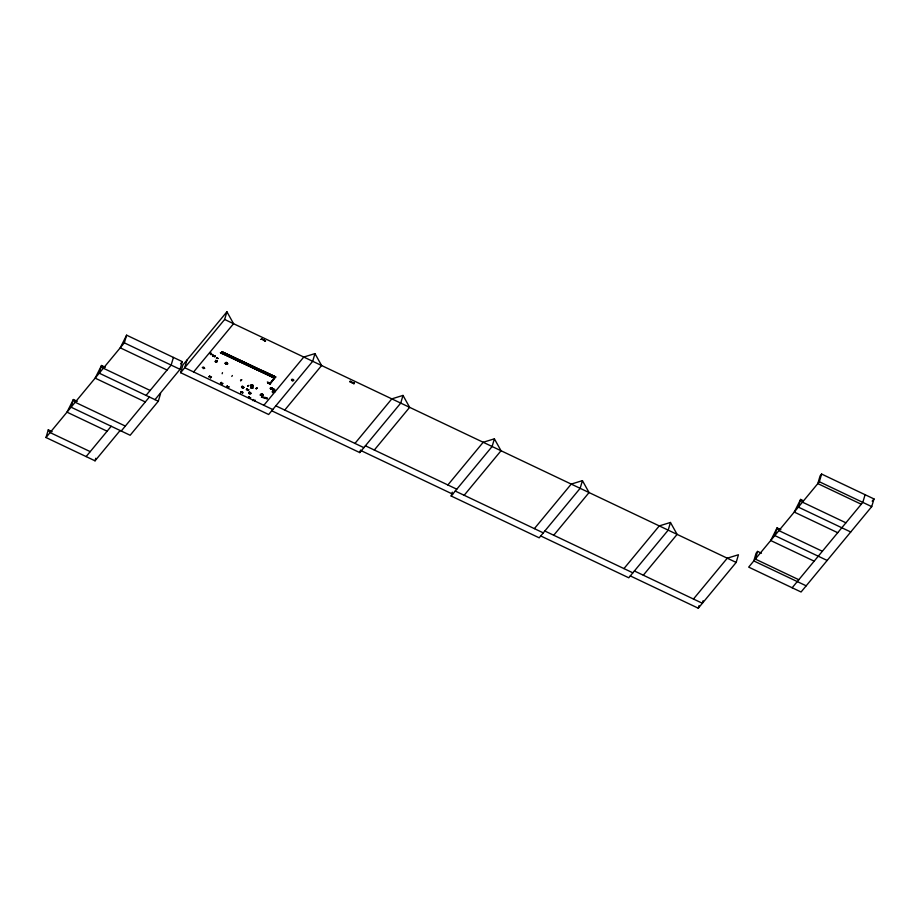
<?xml version="1.0" encoding="UTF-8"?>
<svg xmlns="http://www.w3.org/2000/svg" width="920" height="920" viewBox="0 0 920 920"><rect width="100%" height="100%" fill="white"/><g stroke="black" fill="none" stroke-linecap="round" stroke-linejoin="round"><path stroke-width="1.38" d="M250.884 393.403L250.654 393.668M264.983 341.09L264.316 340.135L265.293 341.078M352.797 383.03L352.74 382.386L354.131 383.122M354.096 383.088C352.509 383.077 354.683 382.593 353.901 383.801M350.738 381.478L349.841 381.719L350.669 381.731M262.361 339.595L262.234 339.537M351.256 381.972L351.359 381.834M263.764 340.101L263.154 340.159L264.787 340.457M215.188 361.652L217.028 362.054L215.199 361.583M215.521 360.49L217.361 360.939L215.544 360.41M216.407 360.628L216.073 361.847M232.38 375.509L231.782 376.429M120.129 430.502L95.036 460.816L46 437.517L48.277 429.835L52.152 431.687M46 437.517L124.338 342.861L126.615 335.179L182.333 361.652L180.055 369.334L154.974 399.648M95.036 460.816L95.795 458.252M77.245 401.373L73.37 399.522L71.093 407.203L130.157 435.263L158.309 401.235L160.586 393.553M173.42 357.42L171.143 365.102L146.05 395.416M263.844 405.306L303.772 357.052L314.962 353.602L312.697 361.284L268.663 414.494L180.619 372.68L182.896 364.998L226.929 311.788L233.565 323.702L193.625 371.956M186.99 360.042L184.713 367.724L272.757 409.538M202.262 367.459L203.883 367.206M203.147 368.575L204.769 368.322M203.906 368.253L203.055 367.356L203.861 368.264M209.668 353.579L211.186 353.084L209.691 353.498M210.599 353.326L211.381 354.269M210.749 354.648L212.29 354.384M212.681 355.971L213.474 354.959L212.6 355.913M180.619 372.68L224.652 319.47L226.929 311.788M214.36 356.764L215.153 355.752L214.383 356.684M214.797 356.143L213.072 355.534L214.762 356.12M208.943 376.786L209.967 375.992L208.84 376.809M210.439 377.798L211.496 376.935L210.53 377.832M216.591 358.443L217.476 357.57M217.982 358.558L216.269 357.811L218.005 358.478M220.432 352.785L222.134 353.533L220.466 352.728M262.315 370.587L275.689 376.947L221.984 351.716L220.927 353.073L222.03 351.796M275.655 377.062L221.984 351.716M222.272 351.992L221.225 353.211M220.397 383.122L221.433 382.329M222.421 383.709L221.018 382.593L222.318 383.467M226.607 386.745L227.251 385.848M234.853 359.168L272.722 377.177L220.961 352.958M228.551 386.917L227.021 386.204L228.643 387.124M240.511 380.42L241.81 379.81M240.706 380.765L241.523 379.764L240.741 380.684M221.881 351.969L248.699 364.561M242.362 392.553L240.741 392.253L242.569 392.449M242.535 391.978L242.696 393.173L242.569 391.909M261.073 339.284L262.131 339.123L261.234 339.365M247.583 386.078L248.894 385.399L247.652 386.147M248.055 390.563L248.848 389.562L248.078 390.482M246.824 389.206L248.469 389.919M250.585 387.308L251.516 388.412M248.089 397.394L249.182 396.647M251.056 387.918L252.632 387.447M248.814 397.175L249.918 397.957M251.792 386.699L252.482 385.733M265.661 340.814L265.248 341.101M252.218 386.94L253.172 388.183M252.632 387.653L251.045 387.872M255.725 388.412L257.37 388.297M252.816 400.568L253.437 399.487L252.839 400.487M253.161 399.901L254.851 400.729L253.31 400.108M256.289 388.827L257.094 387.826L256.312 388.746M254.552 401.258L255.185 400.188L254.644 401.304M261.59 394.749L259.957 395.002M261.452 397.152L262.338 396.186L261.567 397.118M262.027 396.589L263.614 397.497M267.352 381.972L269.042 382.697M275.689 376.947L269.928 384.031L267.697 382.754L269.928 384.031L275.252 376.947L269.594 383.858M264.005 396.98L263.212 397.992M265.339 397.831L267.03 398.544M271.492 376.924L273.148 377.729M221.329 353.084L272.63 377.223M266.984 399.107L267.26 397.992M272.055 391.759L273.205 392.955M272.676 392.403L273.964 391.805M273.458 391.253L274.712 392.346M350.232 381.213L349.68 381.639L350.612 381.409M352.222 382.651L351.831 382.559M353.855 383.272L353.303 382.662M271.733 410.78L359.766 452.594L360.525 450.041M354.947 443.417L391.816 398.866L403.006 395.416L400.729 403.098L359.766 452.594M534.37 528.632L571.24 484.092L582.429 480.642L580.152 488.324L539.189 537.82L451.156 496.006L452.295 492.166M447.867 484.966L483.195 442.278L494.385 438.828L492.108 446.51L451.156 496.006M623.944 568.594L659.272 525.906L670.461 522.457L668.196 530.139L628.762 577.783L540.73 535.957M630.303 575.92L698.28 608.212L699.039 605.647M703.133 600.702L702.374 603.267L634.397 570.975M698.28 608.212L736.172 562.43L738.449 554.748L727.26 558.198L693.461 599.023M761.449 553.219L757.62 551.402L755.343 559.084L798.801 579.726M819.352 481.746L821.617 474.065L874 498.939L871.723 506.621L801.067 591.997L748.684 567.122L819.352 481.746L871.723 506.621M865.087 494.707L862.81 502.389L792.154 587.765M264.236 340.71L264.822 340.986M351.808 382.639L351.888 382.007L351.635 382.628M126.615 335.179L120.244 347.817L167.049 370.047M243.673 387.653L242.236 386.354L242.822 386.469M272.55 389.298L272.538 389.332A1.15 0.701 16.3 0 0 272.745 389.873L272.734 389.919A1.184 0.713 16.5 0 1 273.573 388.872A1.184 0.713 16.5 0 1 274.723 390.126A1.184 0.713 16.5 0 1 272.745 389.873L273.194 390.241M243.685 387.607A1.15 0.701 16.7 0 0 242.546 386.4A1.15 0.701 16.7 0 0 241.753 387.389A1.15 0.701 16.7 0 0 243.685 387.607L243.777 387.447M86.123 456.584L111.205 426.259M121.233 431.031L149.396 397.003M180.538 363.814L182.333 361.652M284.74 410.067L321.609 365.516L314.962 353.602M374.313 450.029L409.641 407.341L403.006 395.416M464.163 495.282L501.032 450.742L494.385 438.828M553.736 535.245L589.064 492.556L582.429 480.642M643.31 575.207L677.108 534.382L670.461 522.457M757.62 551.402L756.079 553.253L753.813 560.935L806.184 585.81M821.617 474.065L820.088 475.916L817.811 483.598L861.269 504.252M872.171 501.147L874 498.939M353.797 383.743L354.246 383.249M263.971 340.25L263.591 340.377M353.912 383.433L353.303 382.835M221.858 384.1L223.054 383.41M225.572 362.928L226.653 362.871M261.234 339.273L262.027 338.974M272.814 392.15L273.873 391.77M226.584 364.262L225.986 364.136M242.144 387.734L243.041 387.872M273.481 390.344L274.068 390.413L273.205 390.206M292.445 380.719L291.686 380.316M249.861 393.829L249.021 393.507M222.479 372.646L222.157 373.75M265.27 397.969L267.064 398.348M803.183 500.641L800.63 499.433L794.259 512.06L837.717 532.703M845.917 522.801L802.447 502.159L800.63 499.433L798.353 507.115L850.735 531.99M780.907 529.713L777.078 527.884L770.707 540.523L814.165 561.165M822.365 551.264L778.895 530.621L777.078 527.884L774.801 535.566L827.183 560.452M224.652 319.47L736.172 562.43M267.812 382.685L270.043 383.743M365.401 445.786L456.78 489.198M544.824 531.012L632.856 572.827M275.827 405.835L363.872 447.649M455.25 491.05L543.283 532.864M229.114 386.733L228.344 387.653M361.307 450.742L452.686 494.143M124.338 342.861L180.055 369.334M105.317 367.298L101.522 365.504L95.151 378.131L145.302 401.948M150.155 390.459L103.35 368.23L101.522 365.504L99.245 373.186L158.309 401.235M125.338 426.075L75.187 402.258L73.37 399.522L66.987 412.16L107.111 431.216M90.218 451.628L50.094 432.572L48.277 429.835M226.331 362.216L225.388 362.963A1.15 0.701 16.3 0 0 225.331 363.377L225.319 363.411M209.472 376.372L210.967 377.384M248.676 397.072L250.056 398.049M240.718 391.598L240.73 392.851L240.718 391.598M246.41 389.689L247.169 388.757L246.387 389.769M249.527 398.314L250.7 397.624L249.504 398.394M265.098 398.452L265.443 397.359L265.075 398.532M226.067 362.802L226.355 362.802A1.173 0.713 16.5 0 1 227.505 364.044A1.173 0.713 16.5 0 1 225.526 363.803A1.173 0.713 16.5 0 1 226.355 362.813L226.067 362.802M249.366 392.276L249.665 392.288A1.184 0.713 16.5 0 1 250.815 393.53A1.184 0.713 16.5 0 1 248.825 393.288A1.184 0.713 16.5 0 1 249.665 392.288L249.355 392.311M225.549 363.745A1.173 0.713 16.5 0 0 227.516 363.986A1.173 0.713 16.5 0 0 226.377 362.744A1.173 0.713 16.5 0 0 225.549 363.745M270.572 388.849A1.184 0.713 16.5 0 0 272.561 389.091A1.184 0.713 16.5 0 0 271.4 387.837A1.184 0.713 16.5 0 0 270.583 388.815A1.184 0.713 16.5 0 0 272.573 389.056A1.184 0.713 16.5 0 0 271.411 387.803A1.184 0.713 16.5 0 0 270.572 388.849M251.033 385.859A1.184 0.713 16.5 0 0 253.011 386.101A1.184 0.713 16.5 0 0 251.873 384.813A1.184 0.713 16.5 0 0 251.045 385.825A1.184 0.713 16.5 0 0 253.023 386.066A1.184 0.713 16.5 0 0 251.861 384.847A1.184 0.713 16.5 0 0 251.033 385.859M260.992 395.048A1.184 0.713 16.5 0 0 262.97 395.301A1.184 0.713 16.5 0 0 261.832 394.013A1.184 0.713 16.5 0 0 261.004 395.013A1.184 0.713 16.5 0 0 262.982 395.255A1.184 0.713 16.5 0 0 261.82 394.047A1.184 0.713 16.5 0 0 260.992 395.048M291.697 380.282A1.184 0.713 16.5 0 0 293.687 380.523A1.184 0.713 16.5 0 0 292.525 379.281A1.184 0.713 16.5 0 0 291.697 380.282"/></g></svg>
